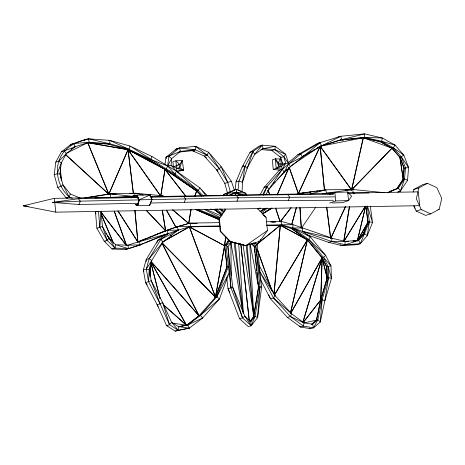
<?xml version="1.0" encoding="UTF-8"?>
<svg xmlns="http://www.w3.org/2000/svg" width="465" height="465" viewBox="0 0 465 465"><rect width="100%" height="100%" fill="white"/><g stroke="black" fill="none" stroke-linecap="round" stroke-linejoin="round"><path stroke-width="0.7" d="M108.031 144.313L109.81 143.778L109.816 140.395L88.495 138.803L70.918 144.406L61.374 151.846L55.788 162.105L54.202 174.677L57.747 187.378L66.152 197.828L67.466 198.369M149.963 275.35L150.247 265.236M150.038 276.762L150.364 265.201M186.709 325.262L187.895 324.901L200.427 315.375L216.83 296.78L229.181 272.606L219.503 298.89L202.606 318.048L189.284 328.156L178.147 330.22L169.539 324.692L160.094 303.843L148.573 281.668L149.219 269.671L151.799 260.47L163.006 242.044L178.293 230.041L177.275 226.734L174.305 227.629M260.65 279.895L270.496 298.821L287.428 317.38L300.489 327.017L310.614 328.703L313.579 327.808L320.292 322.013L324.832 300.907L331.446 278.413L330.975 265.8L325.698 255.494L308.754 239.446L292.758 228.007L292.962 224.676L281.54 221.427L266.393 221.776M156.106 234.47L166.999 230.373L178.293 230.041L168.132 233.651L140.354 244.875L128.572 248.636L114.983 248.101L107.177 240.312L99.841 227.304L100.899 211.36M252.884 243.346L255.744 246.107L259.929 286.824L257.581 317.589L251.28 325.733L248.31 326.628L239.551 318.752L228.019 288.736L226.734 277.925M175.183 331.115L178.147 330.22L178.438 326.657L171.649 322.326L162.57 302.401L151.235 280.703L149.219 269.671L146.289 269.084L143.319 269.979L145.609 282.563L157.129 304.732L166.575 325.587L175.183 331.115L189.284 328.156L187.895 324.901L178.438 326.657L189.284 328.156M320.339 300.099L322.117 299.565L320.292 322.013L317.822 319.722L322.117 299.565L328.534 277.547L328.127 266.486L323.5 257.412L308.754 239.446L306.976 239.981M396.947 188.575L403.149 179.228L404.05 168.214L399.848 157.251L391.919 148.236L380.19 141.691L363.252 137.762L351.511 189.918L320.083 146.277L298.367 193.713L300.483 193.428M397.837 192.15L400.423 191.034L407.543 180.31L408.578 167.528L403.806 155.066L395.012 145.068L382.381 138.018L364.572 133.885L340.787 136.28L337.817 137.175M387.014 192.841L397.064 188.54L403.265 179.199L404.166 168.179L399.958 157.222L392.036 148.201L380.306 141.656L363.368 137.727L340.165 140.081M398.052 191.749L400.423 191.034L404.579 178.798L405.48 167.784L401.278 156.821L393.349 147.806L381.62 141.261L364.676 137.332L340.403 140.006M179.013 152.09L192.289 150.683L195.254 149.794L195.544 146.324L179.321 148.004L176.357 148.893L165.982 157.234L164.924 164.808M273.943 293.996L280.244 225.275L291.45 228.402L307.441 239.841L322.193 257.808L326.808 266.881L327.226 277.942L320.803 299.96L316.508 320.118L311.788 324.21M274.054 293.961L280.36 225.24L266.66 225.502M321.722 257.953L323.5 257.412L325.698 255.494L310.26 236.801L302.343 231.262L302.669 227.96L292.962 224.676L266.66 225.095M235.203 189.755L235.999 181.955L242.131 167.016L249.984 152.34L259.243 146.027L262.208 145.138L275.251 146.295L285.661 154.264L288.788 163.82L290.486 166.743L284.109 172.108L268.95 189.255L265.777 194.841M278.332 165.011L281.296 164.116L280.726 158.954L275.344 158.879L272.374 159.768L273.222 169.376L276.187 168.481L278.895 166.046L281.499 166.493L282.354 169.248L284.109 172.108L288.788 163.82L283.79 156.583L274.891 149.666L275.251 146.295L261.929 148.94M306.877 234.767L328.697 242.364L331.661 241.469L332.068 238.161L302.669 227.96L292.758 228.007L281.674 224.845L279.895 225.38M173.247 174.584L175.032 174.05L176.409 171.137L176.758 168.353L171.056 165.348L167.609 165.982L150.939 159.582L109.816 140.395L108.63 140.75M72.401 198.282L69.122 196.933C59.212 187.912 55.027 174.148 58.753 161.21C63.234 147.969 75.539 141.482 88.495 138.803L109.81 143.778L129.41 149.271L129.933 146.004L109.816 140.395M66.152 197.828L69.122 196.933L62.984 184.884L59.921 173.933L61.322 162.878L66.356 153.63L75.22 146.719L73.883 143.511L70.918 144.406L70.081 145.528M162.087 242.986L215.405 297.205L224.519 245.753L225.676 236.673M225.787 236.639L224.636 245.718L215.522 297.17L198.997 315.805L186.465 325.331L179.031 326.715M194.393 151.073L192.289 150.683L204.216 156.048L216.498 169.708L224.781 183.361L227.408 192.76L230.373 191.871L227.745 182.472L219.463 168.818L207.181 155.159L195.254 149.794L179.321 148.004L168.946 156.339L167.609 165.982L166.354 168.952L175.032 174.05L198.02 190.516L203.478 196.114M367.216 205.89L369.396 221.683L367.263 235.685L360.282 243.73L357.312 244.625L342.153 245.671L328.697 242.364M66.193 153.427L87.804 142.633L128.096 149.666L149.625 159.977L165.04 169.347L160.803 196.125L128.096 149.666L108.386 144.208M326.936 266.84L328.127 266.486L331.446 278.413L328.534 277.547L324.832 300.907L322.117 299.565M243.497 165.325L242.131 167.016L245.096 166.121L242.474 182.21L242.067 191.661L238.028 190.284L238.969 181.059L245.096 166.121L252.948 151.445L262.208 145.138L263.114 148.585L274.891 149.666L285.661 154.264L283.79 156.583L280.825 157.478L271.926 150.555L260.842 149.538M190.941 209.657L188.645 223.485L172.649 209.872M251.571 243.741L254.431 246.502L258.616 287.219L253.768 316.578L249.891 321.751L253.599 316.63L258.447 287.271L258.302 285.841M227.391 241.242L229.762 240.527L225.949 245.322L230.983 287.841L242.521 317.857L251.28 325.733L255.082 316.183L259.929 286.824L261.586 287.3L257.581 317.589L255.082 316.183L253.303 316.717M343.74 241.062L349.372 206.867M343.856 241.027L349.488 206.832M166.435 210.215L175.846 227.164L188.761 223.45L191.057 209.622M137.384 204.647L135.298 204.687L137.669 205.547L139.378 199.805L136.873 195.172L136.681 196.311L138.855 199.938L137.669 205.547L149.643 205.332L152.102 199.578L150.259 194.934L136.873 195.172L133.002 195.945L130.165 197.788M97.249 211.296L95.47 211.831L96.877 228.199L104.212 241.207L112.013 248.99L114.983 248.101L115.646 244.724L109.013 238.115L102.422 226.432L101.12 211.348M290.334 313.474L307.324 239.876L291.328 228.437M290.451 313.439L307.441 239.841L280.36 225.24L256.436 244.712M413.187 192.185L413.821 189.464L422.313 184.832L427.358 183.315L436.833 187.628L441.75 198.363L439.222 209.238L430.73 213.871L425.684 215.388L416.204 211.075L413.897 206.024M427.358 183.315L418.86 187.947L416.338 198.817L421.249 209.558L430.73 213.871M379.835 141.796L381.62 141.261L382.381 138.018L364.676 137.332L363.491 137.692M365.786 206.321L367.966 222.113L363.241 233.994L357.312 240.829L365.519 206.309M365.909 206.286L368.082 222.078L363.351 233.959L357.428 240.794L365.641 206.274M291.718 224.421L296.414 207.332M291.834 224.392L296.531 207.297M147.207 284.935L145.609 282.563L148.573 281.668L146.289 269.084L149.189 258.633L160.797 239.463L168.132 233.651L166.999 230.373L177.275 226.734L190.069 223.061L219.521 222.654M256.32 244.741L280.244 225.275L307.324 239.876L322.076 257.843L326.697 266.916L327.11 277.977L320.693 299.989L316.398 320.152L311.672 324.245M302.762 322.571L322.076 257.843L327.11 277.977M302.878 322.536L322.193 257.808L327.226 277.942M166.354 168.952L129.933 146.004L151.945 156.507L150.939 159.582L149.16 160.117M151.148 200.961L149.643 205.332L149.48 204.757M194.748 196.288L196.59 190.946L173.602 174.48M194.864 196.253L196.707 190.917L173.712 174.445L150.125 160.384M177.38 168.522L179.752 167.807L182.292 160.53L175.857 160.82L172.893 161.71L173.462 166.877L179.722 164.453L182.292 160.53L183.617 170.132L176.723 171.573M249.984 152.34L252.948 151.445L242.474 182.21L238.969 181.059L235.999 181.955L236.772 180.74M223.206 195.806L223.694 194.469L229.425 191.882M225.932 195.579L226.658 193.574L236.214 189.267L245.787 193.237L246.787 195.079M54.202 174.677L57.172 173.782L61.322 162.878L58.753 161.21L55.788 162.105M162.204 242.951L215.522 297.17L227.123 266.707L224.636 245.718L189.435 226.856L163.587 241.376M214.458 297.49L216.83 296.78L228.437 266.311L226.658 266.846M78.951 204.519L80.276 201.136L78.312 198.741L52.562 202.403L78.951 204.519L138.105 203.275M150.375 203.019L184.28 202.304L185.611 198.921L183.64 196.526L151.177 197.212M184.28 202.304L236.958 201.176L238.289 197.794L236.325 195.405L183.64 196.526M236.958 201.176L288.312 200.45L289.643 197.067L287.672 194.678L236.325 195.405M340.293 244.724L342.153 245.671L345.117 244.782L360.282 243.73L369.396 221.683L372.546 222.45L367.263 235.685L364.67 233.564L362.293 234.279M69.122 196.933L70.308 193.986L62.984 184.884L60.712 186.482L57.747 187.378M263.411 195.283L266.962 186.727L282.354 169.248L300.814 153.857L320.234 142.616L321.513 145.847L302.413 156.885L288.788 163.82L285.702 163.308L282.737 164.197L279.587 166.586M156.705 242.98L157.827 240.353L165.162 234.546L144.662 242.829M65.46 154.549L108.758 194.236L127.98 149.701L149.509 160.012M201.665 195.998L196.707 190.917L165.04 169.347L128.096 149.666L108.868 194.207L88.902 197.393M277.105 194.916L288.771 167.836M277.221 194.881L289.172 167.138L298.483 193.678L300.593 193.394M287.428 317.38L290.393 316.485L291.602 313.753L275.17 295.74L260.011 272.06L273.461 297.931L290.393 316.485L303.453 326.122L313.579 327.808L317.822 319.722L315.45 320.437M363.252 137.762L392.036 148.201L351.627 189.883L320.199 146.243L298.483 193.678L297.036 194.207M330.941 237.935L345.524 206.454M330.749 238.557L345.64 206.419M260.632 239.446L259.749 241.329L245.741 245.66L229.867 241.463L220.247 231.471L218.864 218.928L225.833 209.192M206.448 157.873L204.216 156.048L207.181 155.159L208.558 152.235L195.544 146.324L194.358 146.678M217.411 208.802L216.87 209.837L215.092 210.372M259.883 195.068L263.992 187.622L279.389 170.144L282.354 169.248L285.702 163.308L283.79 156.583M262.51 194.794L266.962 186.727L268.95 189.255L282.354 169.248L276.187 168.481L275.344 158.879L278.239 162.698L278.895 166.046L275.344 158.879M290.881 312.928L322.076 257.843L320.693 299.989L302.994 322.698M290.997 312.893L322.193 257.808L320.803 299.96L303.11 322.663M308.754 239.446L310.26 236.801L292.758 228.007L290.98 228.542M357.312 240.829L367.966 222.113M357.428 240.794L368.082 222.078M244.84 194.841L245.787 193.237L236.54 192.202L226.658 193.574L223.694 194.469M274.478 294.932L307.324 239.876M274.594 294.897L307.441 239.841M391.571 148.347L393.349 147.806L395.012 145.068L381.62 141.261M343.995 241.161L365.316 206.216M343.74 241.736L365.432 206.181M146.289 269.084L151.799 260.47L149.189 258.633L146.225 259.528L143.319 269.979L143.871 271.269M407.543 180.31L404.579 178.798L398.377 188.145L387.781 192.696M301.355 228.356L315.636 207.384M257.383 208.314L266.05 217.318L267.509 230.501L259.749 241.329L258.563 241.149M175.508 150.073L176.357 148.893L177.769 148.748M219.463 168.818L221.113 166.551L208.558 152.235L219.463 168.818L216.498 169.708L217.98 171.254M196.242 191.057L198.02 190.516L199.938 187.918L176.409 171.137L151.945 156.507M232.145 241.847L227.908 246.601L232.75 287.306L244.933 316.363L251.28 325.733L250.856 321.908L255.082 316.183M280.546 221.294L290.98 207.779M291.09 207.745L280.226 221.822L275.675 208.111M268.77 294.886L270.496 298.821L273.461 297.931L275.17 295.74L259.36 265.765M162.837 241.765L189.319 226.891L215.405 297.205L227.007 266.741L224.519 245.753L228.449 240.922L228.321 239.516M262.208 145.138L254.692 154.31L247.031 168.324L245.096 166.121M149.189 258.633L163.006 242.044L160.797 239.463L157.827 240.353L146.225 259.528L146.231 261.597M105.421 241.835L104.212 241.207L107.177 240.312L109.013 238.115L114.983 248.101M364.67 233.564L358.742 240.399L345.117 244.782L331.661 241.469L292.758 228.007M167.941 325.889L166.575 325.587L169.539 324.692L171.649 322.326L178.147 330.22M273.53 183.402L275.146 181.798M277.146 179.705L287.167 169.231M351.511 189.918L391.919 148.236M58.753 161.21L66.356 153.63L64.344 150.951L61.374 151.846M253.966 246.642L255.744 246.107L257.192 244.764L255.256 242.701M290.393 316.485L303.976 322.838L312.579 324.274L317.822 319.722M198.055 316.09L200.427 315.375L219.503 298.89L216.83 296.78M265.067 186.709L263.992 187.622L266.962 186.727M288.004 162.901L297.85 154.752L317.27 143.511L340.787 136.28L341.595 139.651L320.327 146.208M290.486 166.743L320.234 142.616L317.27 143.511L319.403 143.214M170.19 235.772L171.323 234.883M71.133 149.271L72.244 148.405M162.023 243.079L199.113 315.77L186.581 325.297L172.341 323.088M285.702 163.308L281.499 166.493L276.187 168.481M261.313 212.848L267.642 208.064M229.867 241.463L245.741 245.66L267.509 230.501M399.493 157.362L401.278 156.821L403.806 155.066L393.349 147.806M263.114 148.585L254.692 154.31L252.948 151.445M291.439 165.563L320.199 146.243L324.529 190.185L323.123 190.377M262.283 214.138L271.99 207.971M260.377 211.319L265.219 208.233M259.889 211.668L265.335 208.198M260.598 211.656L266.044 208.192M239.551 318.752L242.521 317.857L244.933 316.363L250.856 321.908M83.717 140.773L85.531 139.692M262.533 213.452L263.882 212.679M265.62 211.61L270.055 209M262.725 213.755L271.984 208.239M158.245 306.522L157.129 304.732L160.094 303.843L162.57 302.401L169.539 324.692M301.715 156.926L306.528 154.113M307.76 153.398L312.189 150.875M313.305 150.195L314.654 149.451M316.502 148.382L317.735 147.667M318.967 146.957L320.199 146.243M224.165 245.857L225.949 245.322L231.524 242.189M160.797 239.463L178.293 230.041L177.107 230.402M297.891 194.283L299.797 193.283L325.843 189.79L352.941 189.488L384.979 192.76M321.513 145.847L340.787 136.28M173.462 166.877L175.107 166.11M187.895 324.901L202.606 318.048L200.427 315.375M150.259 194.934L138.855 199.938L136.873 195.172M229.716 194.998L234.616 192.865M166.301 158.617L165.982 157.234L180.583 151.346L195.254 149.794M390.112 191.313L398.377 188.145L400.423 191.034M137.611 241.951L145.539 238.748M148.841 237.412L150.16 236.877M153.467 235.54L154.787 235.005M117.953 211.023L137.826 242.021L165.685 230.768L162.355 210.168M127.271 245.392L139.256 241.591L166.999 230.373M112.013 248.99L125.608 249.525L137.39 245.764L143.342 243.364M245.741 245.66L250.269 243.834M64.344 150.951L75.22 146.719L74.028 147.074M299.849 153.973L297.85 154.752L300.814 153.857L302.413 156.885M257.587 209.023L260.383 207.96M227.408 192.76L228.582 192.33M230.373 191.871L234.482 190.348L231.32 181.199L221.113 166.551L227.745 182.472L231.32 181.199M297.798 194.021L299.797 193.283L298.611 193.638M148.573 281.668L151.235 280.703L160.094 303.843M167.458 230.053L170.196 229.082M146.382 210.546L165.569 230.803L175.956 227.129L166.551 210.18M329.33 194.265L334.823 192.394L347.64 192.022L351.621 196.195L348.587 200.572L342.403 202.682L332.434 202.972M329.592 203.054L335.771 200.944L348.587 200.572L347.64 192.022M96.877 228.199L102.422 226.432L107.177 240.312M73.906 147.109L89.111 142.238L109.81 143.778M320.78 146.068L340.275 140.046M229.919 292.625L228.019 288.736L232.75 287.306L242.521 317.857M87.926 142.598L89.111 142.238L88.495 138.803M127.038 149.986L129.41 149.271M177.944 164.988L179.722 164.453L179.752 167.807L183.617 170.132L176.409 171.137L171.056 165.348L171.672 158.582L180.583 151.346L179.321 148.004M108.996 194.167L110.182 193.812L134.763 193.19L162.116 195.73L164.895 196.457M271.926 150.555L274.891 149.666M132.978 193.725L134.17 193.37M279.541 159.309L280.726 158.954L278.239 162.698L281.296 164.116M224.781 183.361L227.745 182.472M233.837 189.982L236.214 189.267L236.54 192.202L243.858 195.108M235.354 192.556L236.54 192.202L228.548 195.66L226.658 193.574M223.63 211.296L224.816 210.936M188.883 223.415L190.069 223.061L190.749 226.461L219.736 225.926M137.477 242.126L168.132 233.651M189.563 226.821L190.749 226.461L177.275 226.734M165.755 234.366L167.54 233.831M137.39 245.764L140.354 244.875L139.256 241.591M125.608 249.525L128.572 248.636L127.916 245.212L115.646 244.724L128.572 248.636M403.701 168.318L408.578 167.528L401.278 156.821M351.162 190.022L352.941 189.488L353.034 192.905L354.411 193.219M402.202 179.513L404.579 178.798M413.821 189.464L418.86 187.947M367.617 222.218L369.396 221.683M416.204 211.075L421.249 209.558M437.96 209.616L439.222 209.238M258.151 287.358L259.929 286.824M326.755 278.082L328.534 277.547M201.421 318.403L202.606 318.048M131.089 197.933L136.681 196.311L133.002 195.945L133.153 197.334L137.344 197.259M177.554 230.274L190.749 226.461M220.247 231.471L220.724 231.338L230.838 241.841L244.049 245.102M309.76 194.172L325.843 189.79L326.337 193.208L334.277 193.115M151.573 199.712L152.102 199.578L150.747 197.241M341.595 139.651L364.572 133.885L364.676 137.332M132.019 196.962L54.289 198.346L23.25 205.815L55.817 212.156L419.761 205.681L418.238 191.865L347.774 193.12M328.127 266.486L330.975 265.8L323.5 257.412M303.936 322.954L316.508 320.118M320.792 146.138L363.368 137.727L351.627 189.883L345.21 189.953M179.147 326.68L183.204 325.924M184.553 325.674L185.907 325.424M179.752 167.807L176.758 168.353L183.617 170.132M84.653 197.863L110.182 193.812L132.891 196.369M86.066 197.846L87.594 197.584M352.941 189.488L322.774 193.684M302.006 193.208L304.116 192.923M305.522 192.731L307.632 192.452M309.045 192.26L311.155 191.981M312.561 191.789L314.671 191.504M316.084 191.318L317.49 191.127M319.6 190.848L321.71 190.563M301.89 193.242L304 192.958M305.412 192.766L307.522 192.487M308.929 192.295L311.044 192.01M312.451 191.824L314.561 191.539M315.973 191.353L318.083 191.069M319.49 190.882L321.606 190.598M323.012 190.406L324.419 190.22L320.083 146.277M26.121 205.507L23.25 205.815L28.284 206.501M342.234 140.18L343.676 140.035M346.565 139.744L348.006 139.605M351.616 139.238L353.057 139.093M355.94 138.808L357.387 138.663M360.27 138.372L361.712 138.227M73.883 143.511L89.111 142.238M345.902 241.591L348.785 241.393M353.104 241.091L355.266 240.946M346.506 241.573L348.669 241.428M352.987 241.126L355.15 240.98M94.872 197.869L132.176 196.683M127.916 245.212L140.354 244.875M111.757 194.132L116.099 194.021M129.828 193.678L133.443 193.585L128.096 149.666M122.312 197.294L131.572 197.061M122.196 197.329L132.17 197.079M270.845 222.038L275.175 221.939M272.176 222.038L275.786 221.956M78.312 198.741L138.192 197.486M138.715 199.904L80.276 201.136L52.562 202.403L55.434 202.374M151.7 199.63L238.289 197.794L334.765 196.887M133.002 195.945L135.094 195.91M150.183 196.637L332.516 193.388M152.102 199.578L139.378 199.805L137.506 204.972L135.362 204.402L138.146 204.35M220.486 226.316L189.319 226.891L224.519 245.753M190.197 223.433L197.265 223.369M347.983 192.963L368.989 192.94M326.471 193.585L332.963 193.51M326.354 193.62L332.847 193.545M331.661 241.469L345.053 241.347L358.742 240.399L360.282 243.73M287.672 194.678L333.51 194.492M288.312 200.45L333.434 200.27M135.298 204.687L137.448 204.78M57.172 173.782L59.921 173.933M108.758 194.236L87.687 142.668L108.496 144.173M273.222 169.376L279.389 170.144M355.928 244.41L357.312 244.625M87.687 142.668L127.98 149.701L164.924 169.382L196.59 190.946L201.554 196.032M143.127 195.015L134.763 193.19L134.972 195.928M150.096 196.532L152.183 196.986M302.343 231.262L345.053 241.347L345.117 244.782M210.61 209.035L215.557 210.232L221.84 214.76M162.116 195.73L164.157 196.492M240.742 194.806L235.226 192.597L235.424 195.486M235.668 192.894L240.574 194.858M198.718 209.587L219.387 217.986M196.073 209.442L219.41 218.928M195.957 209.477L219.294 218.963M70.308 193.986L81.108 198.427M205.89 209.285L221.66 216.126M195.998 209.541L218.957 219.509M195.881 209.576L219.497 219.829M135.362 204.402L137.669 205.547M204.315 209.419L220.358 217.591M309.335 328.04L310.614 328.703M253.466 242.811L257.192 244.764L261.586 287.3L255.744 246.107M225.949 245.322L227.908 246.601L230.983 287.841M222.584 213.952L215.876 208.82M214.446 209.25L222.293 215.208M220.52 208.919L224.537 211.837M263.254 215.231L266.05 217.318M195.544 146.324L207.181 155.159M221.503 215.022L214.563 209.215M215.44 210.267L221.392 215.051M168.946 156.339L171.672 158.582L167.609 165.982L175.032 174.05M172.765 209.837L188.761 223.45M273.461 297.931L291.602 313.753L303.976 322.838L303.453 326.122L300.489 327.017L299.501 325.982M163.413 304.715L186.581 325.297L151.195 262.132M163.296 304.749L186.465 325.331L151.079 262.167M176.409 171.137L198.02 190.516M65.577 154.514L108.868 194.207L87.804 142.633M179.722 164.453L175.857 160.82L176.427 165.982M251.402 243.794L253.785 246.09M207.355 195.759L199.938 187.918L206.018 195.788M146.498 210.511L165.685 230.768M219.666 208.797L223.502 212.918M151.445 261.952L199.113 315.77M151.328 261.987L198.997 315.805L161.907 243.114M279.93 156.397L280.825 157.478L282.737 164.197L282.732 162.808M165.04 169.347L185.884 196.247M185.768 196.282L164.924 169.382L160.687 196.16L127.98 149.701L133.327 193.62M100.986 212.011L126.166 245.038M101.3 212.615L126.05 245.072M105.654 233.116L106.479 234.261M107.305 235.4L110.612 239.975M107.188 235.435L110.083 239.44M118.069 210.988L137.942 241.986L134.984 210.575M267.927 190.278L269.985 194.666M267.811 190.313L269.869 194.696M413.926 205.786L415.1 208.355M101.091 213.65L113.483 243.114M101.254 214.359L113.373 243.149M189.435 226.856L215.522 297.17M114.314 211.133L126.602 245.607M114.198 211.168L126.248 244.962M257.314 249.24L271.938 290.695M257.441 249.955L271.107 288.689M289.056 167.173L298.367 193.713M275.559 208.146L280.11 221.857M367.553 206.553L372.546 222.45L370.279 206.1M312.579 324.274L313.579 327.808M224.874 208.802L225.234 210.104M221.724 209.047L222.084 210.349M150.846 262.266L160.181 298.606M150.904 262.998L160.065 298.64M95.47 211.831L95.988 213.848M250.083 244.026L258.616 287.219M110.182 193.812L110.809 197.218M230.826 242.242L242.765 311.788M162.239 210.203L165.569 230.803M399.958 157.222L403.265 179.199M399.848 157.251L403.149 179.228M235.656 195.463L235.226 192.597L235.546 195.48M243.05 244.91L253.768 316.578L249.781 244.079M234.04 242.166L243.16 313.172L235.145 242.55M326.75 207.157L330.662 237.842M326.639 207.192L330.545 237.877M240.736 243.8L249.298 320.885M334.823 192.394L335.771 200.944M240.841 243.77L249.298 320.885M219.271 218.149L220.724 231.338M54.289 198.346L55.817 212.156M246.136 245.241L253.768 316.578L247.043 245.038M254.262 246.549L254.407 247.979M254.558 249.409L254.925 252.983M255.07 254.407L255.361 257.267M255.512 258.697L256.32 266.555M256.465 267.98L256.761 270.839M256.907 272.269L257.715 280.128M257.86 281.558L258.156 284.411M134.867 210.61L137.826 242.021M228.205 239.551L228.332 240.957M98.493 211.651L99.841 227.304M60.328 167.528L61.293 180.31M60.212 167.563L61.02 178.211M238.644 243.125L243.375 313.148M300.035 207.716L301.308 227.641M299.919 207.75L301.192 227.676M281.54 221.427L281.674 224.845M230.838 242.963L231.274 275.437M176.758 165.342L176.787 168.702"/></g></svg>
